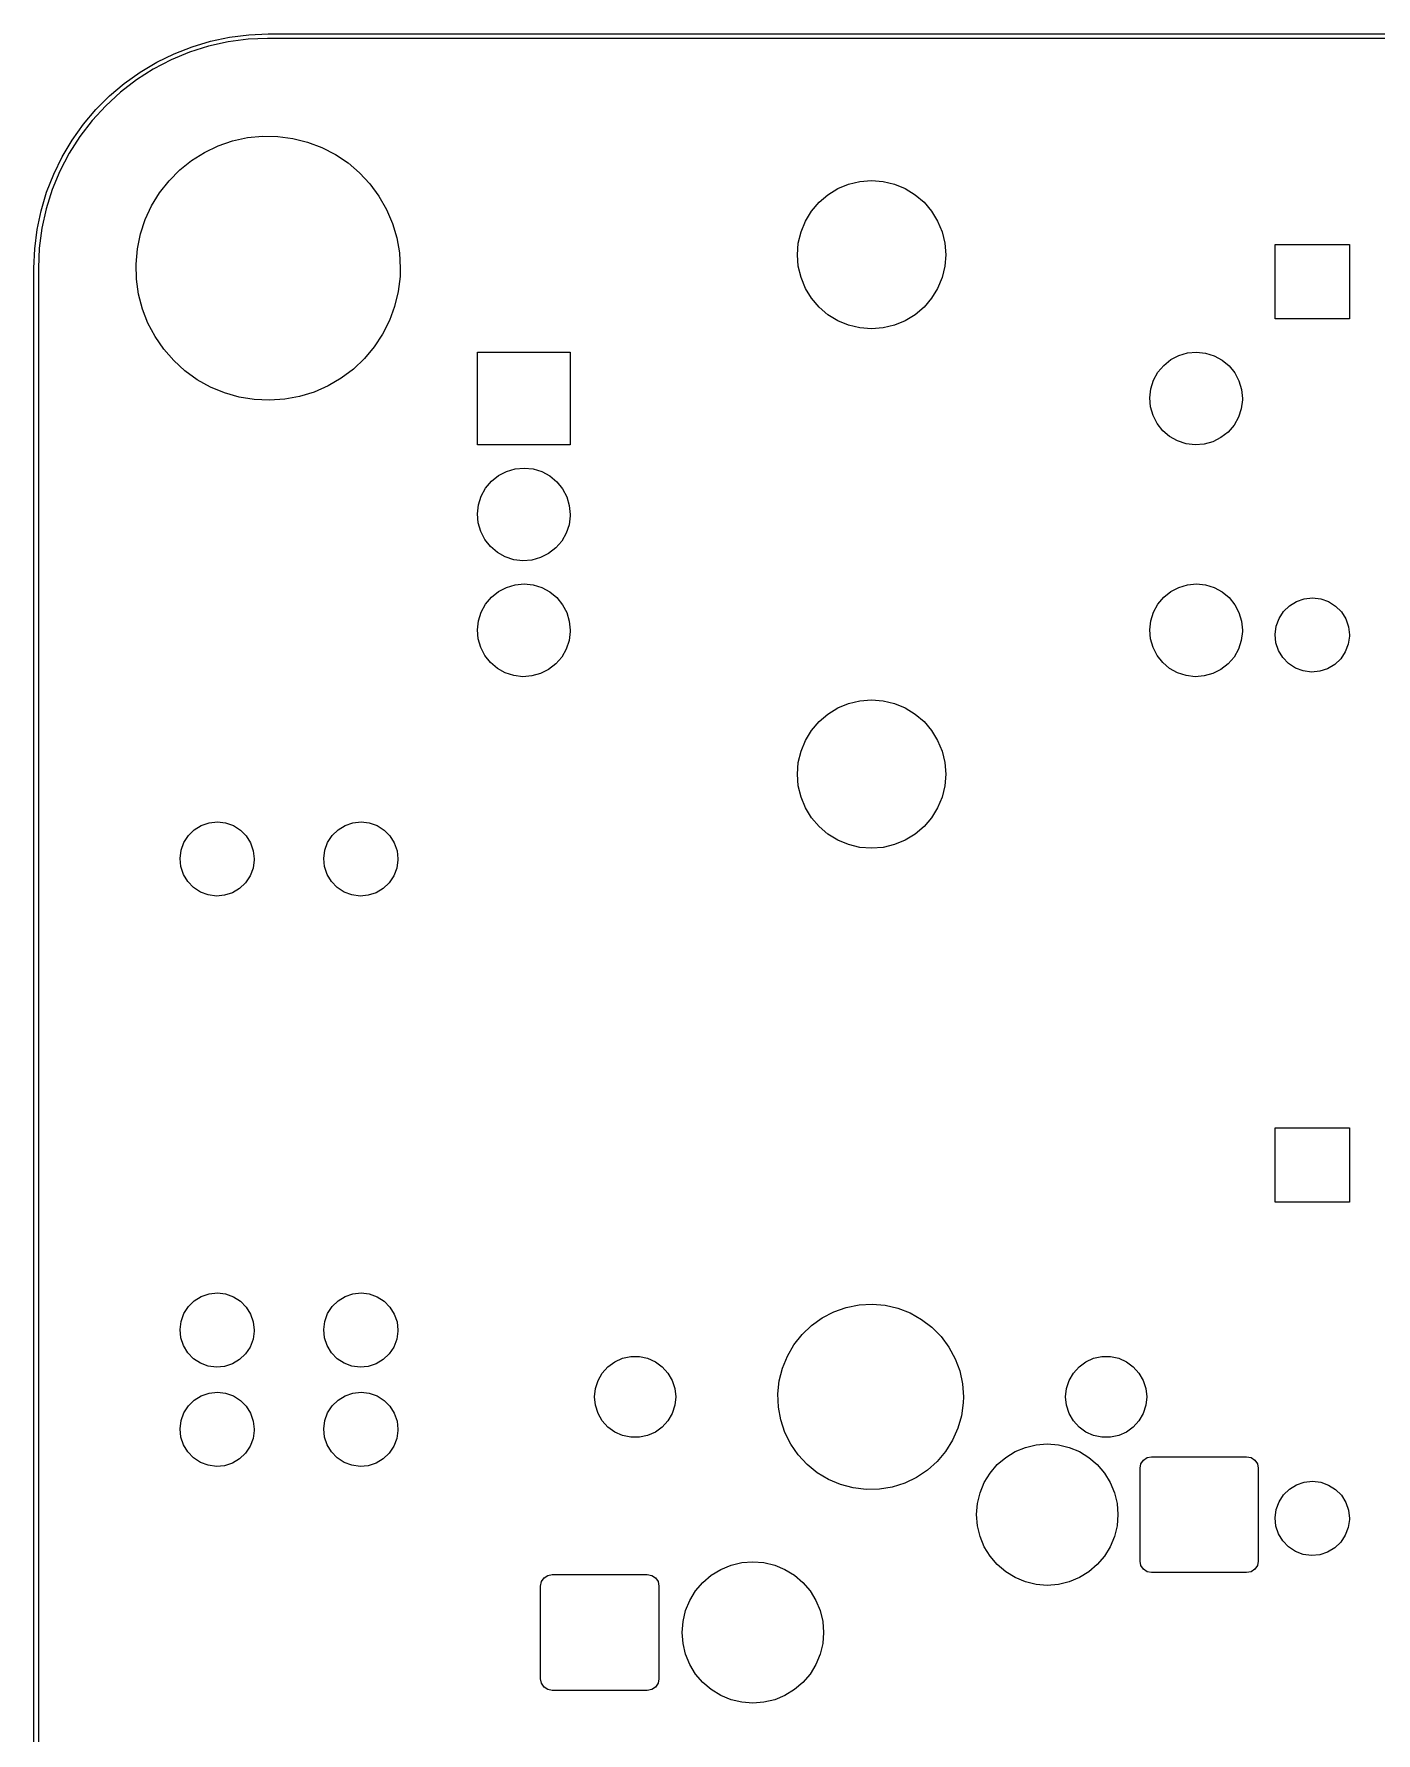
# Model space of a CAD drawing. Extents: x 64 to 386, y -179 to -50.
# Drawn here: x 63.99 to 92.94, y -87.1 to -50.46 of the extents above; entities that cross this region are included whole.
import ezdxf

# ---------------------------------------------------------------- set-up
doc = ezdxf.new("R2010")
doc.units = 0
doc.layers.add('BLACK', color=7, linetype='CONTINUOUS')

msp = doc.modelspace()

# ---------------------------------------------------------------- linework, layer by layer
at = {"layer": 'BLACK', "linetype": 'CONTINUOUS'}
for p, q in [((67.8003, -50.6145), (68.2088, -50.5289)), ((68.2088, -50.5289), (68.623, -50.4772)), ((69.0297, -50.5557), (68.6082, -50.5741)), ((68.623, -50.4772), (69.04, -50.46)), ((69.04, -50.56), (69.0297, -50.5557)), ((69.04, -50.46), (380.87, -50.46)), ((380.87, -50.56), (69.04, -50.56)), ((66.6365, -51.0687), (67.0114, -50.8853)), ((67.3454, -50.8541), (66.946, -51.0195)), ((67.0114, -50.8853), (67.4003, -50.7336)), ((67.7576, -50.7241), (67.3454, -50.8541)), ((67.4003, -50.7336), (67.8003, -50.6145)), ((68.1796, -50.6306), (67.7576, -50.7241)), ((68.6082, -50.5741), (68.1796, -50.6306)), ((65.9382, -51.5248), (66.2779, -51.2823)), ((66.5626, -51.2191), (66.1981, -51.4513)), ((66.2779, -51.2823), (66.6365, -51.0687)), ((66.946, -51.0195), (66.5626, -51.2191)), ((65.6197, -51.7946), (65.9382, -51.5248)), ((66.1981, -51.4513), (65.8552, -51.7145)), ((65.5365, -52.0065), (65.2445, -52.3252)), ((65.3246, -52.0897), (65.6197, -51.7946)), ((65.8552, -51.7145), (65.5365, -52.0065)), ((65.2445, -52.3252), (64.9813, -52.6681)), ((65.0548, -52.4082), (65.3246, -52.0897)), ((64.5987, -53.1065), (64.8123, -52.7479)), ((64.9813, -52.6681), (64.7491, -53.0326)), ((64.8123, -52.7479), (65.0548, -52.4082)), ((68.2736, -52.765), (68.5942, -52.6951)), ((68.5942, -52.6951), (68.9207, -52.6625)), ((68.9207, -52.6625), (69.2487, -52.6677)), ((69.2487, -52.6677), (69.574, -52.7105)), ((69.574, -52.7105), (69.8923, -52.7904)), ((64.4153, -53.4814), (64.5987, -53.1065)), ((64.7491, -53.0326), (64.5495, -53.416)), ((67.389, -53.1869), (67.667, -53.0125)), ((67.667, -53.0125), (67.9632, -52.8713)), ((67.9632, -52.8713), (68.2736, -52.765)), ((69.8923, -52.7904), (70.1992, -52.9064)), ((70.1992, -52.9064), (70.4908, -53.0569)), ((70.4908, -53.0569), (70.7631, -53.2399)), ((64.2636, -53.8703), (64.4153, -53.4814)), ((64.5495, -53.416), (64.3841, -53.8154)), ((66.9022, -53.6253), (67.133, -53.392)), ((67.133, -53.392), (67.389, -53.1869)), ((70.7631, -53.2399), (71.0126, -53.453)), ((71.0126, -53.453), (71.236, -53.6933)), ((64.3841, -53.8154), (64.2541, -54.2276)), ((66.6997, -53.8835), (66.9022, -53.6253)), ((71.236, -53.6933), (71.4302, -53.9578)), ((81.1145, -53.9256), (81.3286, -53.7944)), ((81.3286, -53.7944), (81.5606, -53.6983)), ((81.5606, -53.6983), (81.8047, -53.6397)), ((81.8047, -53.6397), (82.055, -53.62)), ((82.055, -53.62), (82.3053, -53.6397)), ((82.3053, -53.6397), (82.5494, -53.6983)), ((82.5494, -53.6983), (82.7814, -53.7944)), ((82.7814, -53.7944), (82.9955, -53.9256)), ((64.1445, -54.2703), (64.2636, -53.8703)), ((66.3901, -54.4608), (66.5283, -54.1632)), ((66.5283, -54.1632), (66.6997, -53.8835)), ((71.4302, -53.9578), (71.5928, -54.2428)), ((80.7606, -54.2795), (80.9236, -54.0886)), ((80.9236, -54.0886), (81.1145, -53.9256)), ((82.9955, -53.9256), (83.1864, -54.0886)), ((83.1864, -54.0886), (83.3494, -54.2795)), ((64.0589, -54.6788), (64.1445, -54.2703)), ((64.2541, -54.2276), (64.1606, -54.6496)), ((66.2871, -54.7724), (66.3901, -54.4608)), ((71.5928, -54.2428), (71.7215, -54.5446)), ((71.7215, -54.5446), (71.8147, -54.8592)), ((80.5333, -54.7256), (80.6294, -54.4936)), ((80.6294, -54.4936), (80.7606, -54.2795)), ((83.3494, -54.2795), (83.4806, -54.4936)), ((83.4806, -54.4936), (83.5767, -54.7256)), ((64.0072, -55.093), (64.0589, -54.6788)), ((64.1606, -54.6496), (64.1041, -55.0782)), ((66.2206, -55.0937), (66.2871, -54.7724)), ((71.8147, -54.8592), (71.8711, -55.1824)), ((80.4747, -54.9697), (80.5333, -54.7256)), ((83.5767, -54.7256), (83.6353, -54.9697)), ((63.99, -55.51), (64.0072, -55.093)), ((64.1041, -55.0782), (64.0857, -55.4997)), ((66.1914, -55.4205), (66.2206, -55.0937)), ((71.8711, -55.1824), (71.89, -55.51)), ((80.455, -55.22), (80.4747, -54.9697)), ((80.4747, -55.4703), (80.455, -55.22)), ((83.6353, -54.9697), (83.655, -55.22)), ((83.655, -55.22), (83.6353, -55.4703)), ((90.76, -56.6), (90.76, -55)), ((90.76, -55), (92.36, -55)), ((92.36, -55), (92.36, -56.6)), ((63.99, -174.26), (63.99, -55.51)), ((64.0857, -55.4997), (64.09, -55.51)), ((64.09, -55.51), (64.09, -174.26)), ((66.2, -55.7485), (66.1914, -55.4205)), ((71.8844, -55.689), (71.845, -56.0147)), ((71.89, -55.51), (71.8844, -55.689)), ((80.5333, -55.7144), (80.4747, -55.4703)), ((83.6353, -55.4703), (83.5767, -55.7144)), ((66.2462, -56.0733), (66.2, -55.7485)), ((71.845, -56.0147), (71.7684, -56.3337)), ((80.6294, -55.9464), (80.5333, -55.7144)), ((80.7606, -56.1605), (80.6294, -55.9464)), ((83.4806, -55.9464), (83.3494, -56.1605)), ((83.5767, -55.7144), (83.4806, -55.9464)), ((66.3295, -56.3907), (66.2462, -56.0733)), ((66.4487, -56.6964), (66.3295, -56.3907)), ((71.7684, -56.3337), (71.6556, -56.6419)), ((80.9236, -56.3514), (80.7606, -56.1605)), ((81.1145, -56.5144), (80.9236, -56.3514)), ((83.1864, -56.3514), (82.9955, -56.5144)), ((83.3494, -56.1605), (83.1864, -56.3514)), ((66.6022, -56.9864), (66.4487, -56.6964)), ((71.6556, -56.6419), (71.5082, -56.935)), ((81.3286, -56.6456), (81.1145, -56.5144)), ((81.5606, -56.7417), (81.3286, -56.6456)), ((81.8047, -56.8003), (81.5606, -56.7417)), ((82.5494, -56.7417), (82.3053, -56.8003)), ((82.7814, -56.6456), (82.5494, -56.7417)), ((82.9955, -56.5144), (82.7814, -56.6456)), ((92.36, -56.6), (90.76, -56.6)), ((66.7881, -57.2568), (66.6022, -56.9864)), ((71.5082, -56.935), (71.328, -57.2092)), ((82.055, -56.82), (81.8047, -56.8003)), ((82.3053, -56.8003), (82.055, -56.82)), ((67.0038, -57.504), (66.7881, -57.2568)), ((67.2464, -57.7249), (67.0038, -57.504)), ((71.1176, -57.461), (70.8796, -57.6868)), ((71.328, -57.2092), (71.1176, -57.461)), ((73.555, -59.32), (73.555, -57.32)), ((73.555, -57.32), (75.555, -57.32)), ((75.555, -57.32), (75.555, -59.32)), ((88.3553, -57.6055), (88.5074, -57.4832)), ((88.5074, -57.4832), (88.6804, -57.3928)), ((88.6804, -57.3928), (88.8676, -57.3377)), ((88.8676, -57.3377), (89.062, -57.32)), ((89.062, -57.32), (89.2561, -57.3404)), ((89.2561, -57.3404), (89.4425, -57.3981)), ((89.4425, -57.3981), (89.6142, -57.491)), ((89.6142, -57.491), (89.7646, -57.6154)), ((67.5129, -57.9163), (67.2464, -57.7249)), ((70.6172, -57.8838), (70.3339, -58.0494)), ((70.8796, -57.6868), (70.6172, -57.8838)), ((88.1359, -57.9261), (88.2299, -57.755)), ((88.2299, -57.755), (88.3553, -57.6055)), ((89.7646, -57.6154), (89.8879, -57.7666)), ((89.8879, -57.7666), (89.9795, -57.9389)), ((67.7996, -58.0759), (67.5129, -57.9163)), ((68.1027, -58.2015), (67.7996, -58.0759)), ((68.4183, -58.2914), (68.1027, -58.2015)), ((70.0334, -58.1813), (69.7198, -58.2777)), ((70.3339, -58.0494), (70.0334, -58.1813)), ((88.0551, -58.306), (88.0769, -58.1121)), ((88.0769, -58.1121), (88.1359, -57.9261)), ((89.9795, -57.9389), (90.036, -58.1258)), ((90.036, -58.1258), (90.055, -58.32)), ((68.7421, -58.3444), (68.4183, -58.2914)), ((69.0698, -58.3598), (68.7421, -58.3444)), ((69.3972, -58.3375), (69.0698, -58.3598)), ((69.7198, -58.2777), (69.3972, -58.3375)), ((88.0714, -58.5005), (88.0551, -58.306)), ((88.1252, -58.6881), (88.0714, -58.5005)), ((90.0301, -58.5415), (89.9685, -58.7267)), ((90.0546, -58.3479), (90.0301, -58.5415)), ((90.055, -58.32), (90.0546, -58.3479)), ((88.2144, -58.8617), (88.1252, -58.6881)), ((88.3357, -59.0147), (88.2144, -58.8617)), ((89.8721, -58.8964), (89.7446, -59.0442)), ((89.9685, -58.7267), (89.8721, -58.8964)), ((75.555, -59.32), (73.555, -59.32)), ((88.4843, -59.1411), (88.3357, -59.0147)), ((88.6547, -59.2364), (88.4843, -59.1411)), ((88.8403, -59.2967), (88.6547, -59.2364)), ((89.0341, -59.3198), (88.8403, -59.2967)), ((89.2286, -59.3048), (89.0341, -59.3198)), ((89.4166, -59.2523), (89.2286, -59.3048)), ((89.5908, -59.1643), (89.4166, -59.2523)), ((89.7446, -59.0442), (89.5908, -59.1643)), ((73.8553, -60.1055), (74.0074, -59.9832)), ((74.0074, -59.9832), (74.1804, -59.8928)), ((74.1804, -59.8928), (74.3676, -59.8377)), ((74.3676, -59.8377), (74.562, -59.82)), ((74.562, -59.82), (74.7561, -59.8404)), ((74.7561, -59.8404), (74.9425, -59.8981)), ((74.9425, -59.8981), (75.1142, -59.991)), ((75.1142, -59.991), (75.2646, -60.1154)), ((73.5769, -60.6121), (73.6359, -60.4261)), ((73.6359, -60.4261), (73.7299, -60.255)), ((73.7299, -60.255), (73.8553, -60.1055)), ((75.2646, -60.1154), (75.3879, -60.2666)), ((75.3879, -60.2666), (75.4795, -60.4389)), ((75.4795, -60.4389), (75.536, -60.6258)), ((73.5551, -60.806), (73.5769, -60.6121)), ((73.5714, -61.0005), (73.5551, -60.806)), ((75.536, -60.6258), (75.555, -60.82)), ((75.555, -60.82), (75.5546, -60.8479)), ((73.6252, -61.1881), (73.5714, -61.0005)), ((75.5301, -61.0415), (75.4685, -61.2267)), ((75.5546, -60.8479), (75.5301, -61.0415)), ((73.7144, -61.3617), (73.6252, -61.1881)), ((73.8357, -61.5147), (73.7144, -61.3617)), ((73.9843, -61.6411), (73.8357, -61.5147)), ((75.2446, -61.5442), (75.0908, -61.6643)), ((75.3721, -61.3964), (75.2446, -61.5442)), ((75.4685, -61.2267), (75.3721, -61.3964)), ((74.1547, -61.7364), (73.9843, -61.6411)), ((74.3403, -61.7967), (74.1547, -61.7364)), ((74.5341, -61.8198), (74.3403, -61.7967)), ((74.7286, -61.8048), (74.5341, -61.8198)), ((74.9166, -61.7523), (74.7286, -61.8048)), ((75.0908, -61.6643), (74.9166, -61.7523)), ((73.7299, -62.755), (73.8553, -62.6055)), ((73.8553, -62.6055), (74.0074, -62.4832)), ((74.0074, -62.4832), (74.1804, -62.3928)), ((74.1804, -62.3928), (74.3676, -62.3377)), ((74.3676, -62.3377), (74.562, -62.32)), ((74.562, -62.32), (74.7561, -62.3404)), ((74.7561, -62.3404), (74.9425, -62.3981)), ((74.9425, -62.3981), (75.1142, -62.491)), ((75.1142, -62.491), (75.2646, -62.6154)), ((75.2646, -62.6154), (75.3879, -62.7666)), ((88.2299, -62.755), (88.3553, -62.6055)), ((88.3553, -62.6055), (88.5074, -62.4832)), ((88.5074, -62.4832), (88.6804, -62.3928)), ((88.6804, -62.3928), (88.8676, -62.3377)), ((88.8676, -62.3377), (89.062, -62.32)), ((89.062, -62.32), (89.2561, -62.3404)), ((89.2561, -62.3404), (89.4425, -62.3981)), ((89.4425, -62.3981), (89.6142, -62.491)), ((89.6142, -62.491), (89.7646, -62.6154)), ((89.7646, -62.6154), (89.8879, -62.7666)), ((91.2194, -62.6961), (91.3882, -62.6387)), ((91.3882, -62.6387), (91.5656, -62.62)), ((91.5656, -62.62), (91.7427, -62.6411)), ((91.7427, -62.6411), (91.9107, -62.701)), ((73.5769, -63.1121), (73.6359, -62.9261)), ((73.6359, -62.9261), (73.7299, -62.755)), ((75.3879, -62.7666), (75.4795, -62.9389)), ((75.4795, -62.9389), (75.536, -63.1258)), ((88.0769, -63.1121), (88.1359, -62.9261)), ((88.1359, -62.9261), (88.2299, -62.755)), ((89.8879, -62.7666), (89.9795, -62.9389)), ((89.9795, -62.9389), (90.036, -63.1258)), ((90.8434, -63.0643), (90.94, -62.9144)), ((90.94, -62.9144), (91.0675, -62.7896)), ((91.0675, -62.7896), (91.2194, -62.6961)), ((91.9107, -62.701), (92.0613, -62.7965)), ((92.0613, -62.7965), (92.187, -62.9231)), ((92.187, -62.9231), (92.2815, -63.0743)), ((73.5551, -63.306), (73.5769, -63.1121)), ((73.5714, -63.5005), (73.5551, -63.306)), ((75.5546, -63.3479), (75.5301, -63.5415)), ((75.536, -63.1258), (75.555, -63.32)), ((75.555, -63.32), (75.5546, -63.3479)), ((88.0551, -63.306), (88.0769, -63.1121)), ((88.0714, -63.5005), (88.0551, -63.306)), ((90.0546, -63.3479), (90.0301, -63.5415)), ((90.036, -63.1258), (90.055, -63.32)), ((90.055, -63.32), (90.0546, -63.3479)), ((90.7601, -63.4088), (90.7824, -63.2319)), ((90.7824, -63.2319), (90.8434, -63.0643)), ((92.2815, -63.0743), (92.3401, -63.2428)), ((92.3401, -63.2428), (92.36, -63.42)), ((73.6252, -63.6881), (73.5714, -63.5005)), ((73.7144, -63.8617), (73.6252, -63.6881)), ((75.4685, -63.7267), (75.3721, -63.8964)), ((75.5301, -63.5415), (75.4685, -63.7267)), ((88.1252, -63.6881), (88.0714, -63.5005)), ((88.2144, -63.8617), (88.1252, -63.6881)), ((89.9685, -63.7267), (89.8721, -63.8964)), ((90.0301, -63.5415), (89.9685, -63.7267)), ((90.7775, -63.5863), (90.7601, -63.4088)), ((90.8338, -63.7556), (90.7775, -63.5863)), ((92.3349, -63.619), (92.2715, -63.7857)), ((92.3597, -63.4423), (92.3349, -63.619)), ((92.36, -63.42), (92.3597, -63.4423)), ((73.8357, -64.0147), (73.7144, -63.8617)), ((73.9843, -64.1411), (73.8357, -64.0147)), ((75.2446, -64.0442), (75.0908, -64.1643)), ((75.3721, -63.8964), (75.2446, -64.0442)), ((88.3357, -64.0147), (88.2144, -63.8617)), ((88.4843, -64.1411), (88.3357, -64.0147)), ((89.7446, -64.0442), (89.5908, -64.1643)), ((89.8721, -63.8964), (89.7446, -64.0442)), ((90.9262, -63.9081), (90.8338, -63.7556)), ((91.0501, -64.0364), (90.9262, -63.9081)), ((91.1993, -64.1341), (91.0501, -64.0364)), ((92.0437, -64.0572), (91.8905, -64.1485)), ((92.1728, -63.9342), (92.0437, -64.0572)), ((92.2715, -63.7857), (92.1728, -63.9342)), ((74.1547, -64.2364), (73.9843, -64.1411)), ((74.3403, -64.2967), (74.1547, -64.2364)), ((74.5341, -64.3198), (74.3403, -64.2967)), ((74.7286, -64.3048), (74.5341, -64.3198)), ((74.9166, -64.2523), (74.7286, -64.3048)), ((75.0908, -64.1643), (74.9166, -64.2523)), ((88.6547, -64.2364), (88.4843, -64.1411)), ((88.8403, -64.2967), (88.6547, -64.2364)), ((89.0341, -64.3198), (88.8403, -64.2967)), ((89.2286, -64.3048), (89.0341, -64.3198)), ((89.4166, -64.2523), (89.2286, -64.3048)), ((89.5908, -64.1643), (89.4166, -64.2523)), ((91.3665, -64.1962), (91.1993, -64.1341)), ((91.5432, -64.2198), (91.3665, -64.1962)), ((91.7209, -64.2037), (91.5432, -64.2198)), ((91.8905, -64.1485), (91.7209, -64.2037)), ((81.5606, -64.8983), (81.8047, -64.8397)), ((81.8047, -64.8397), (82.055, -64.82)), ((82.055, -64.82), (82.3053, -64.8397)), ((82.3053, -64.8397), (82.5494, -64.8983)), ((80.9236, -65.2886), (81.1145, -65.1256)), ((81.1145, -65.1256), (81.3286, -64.9944)), ((81.3286, -64.9944), (81.5606, -64.8983)), ((82.5494, -64.8983), (82.7814, -64.9944)), ((82.7814, -64.9944), (82.9955, -65.1256)), ((82.9955, -65.1256), (83.1864, -65.2886)), ((80.6294, -65.6936), (80.7606, -65.4795)), ((80.7606, -65.4795), (80.9236, -65.2886)), ((83.1864, -65.2886), (83.3494, -65.4795)), ((83.3494, -65.4795), (83.4806, -65.6936)), ((80.4747, -66.1697), (80.5333, -65.9256)), ((80.5333, -65.9256), (80.6294, -65.6936)), ((83.4806, -65.6936), (83.5767, -65.9256)), ((83.5767, -65.9256), (83.6353, -66.1697)), ((80.455, -66.42), (80.4747, -66.1697)), ((83.6353, -66.1697), (83.655, -66.42)), ((80.4747, -66.6703), (80.455, -66.42)), ((80.5333, -66.9144), (80.4747, -66.6703)), ((83.6353, -66.6703), (83.5767, -66.9144)), ((83.655, -66.42), (83.6353, -66.6703)), ((80.6294, -67.1464), (80.5333, -66.9144)), ((83.5767, -66.9144), (83.4806, -67.1464)), ((80.7606, -67.3605), (80.6294, -67.1464)), ((80.9236, -67.5514), (80.7606, -67.3605)), ((83.3494, -67.3605), (83.1864, -67.5514)), ((83.4806, -67.1464), (83.3494, -67.3605)), ((67.2234, -67.8943), (67.32, -67.7444)), ((67.32, -67.7444), (67.4475, -67.6196)), ((67.4475, -67.6196), (67.5994, -67.5261)), ((67.5994, -67.5261), (67.7682, -67.4687)), ((67.7682, -67.4687), (67.9456, -67.45)), ((67.9456, -67.45), (68.1227, -67.4711)), ((68.1227, -67.4711), (68.2907, -67.531)), ((68.2907, -67.531), (68.4413, -67.6265)), ((68.4413, -67.6265), (68.567, -67.7531)), ((68.567, -67.7531), (68.6615, -67.9043)), ((70.3234, -67.8943), (70.42, -67.7444)), ((70.42, -67.7444), (70.5475, -67.6196)), ((70.5475, -67.6196), (70.6994, -67.5261)), ((70.6994, -67.5261), (70.8682, -67.4687)), ((70.8682, -67.4687), (71.0456, -67.45)), ((71.0456, -67.45), (71.2227, -67.4711)), ((71.2227, -67.4711), (71.3907, -67.531)), ((71.3907, -67.531), (71.5413, -67.6265)), ((71.5413, -67.6265), (71.667, -67.7531)), ((71.667, -67.7531), (71.7615, -67.9043)), ((81.1145, -67.7144), (80.9236, -67.5514)), ((81.3286, -67.8456), (81.1145, -67.7144)), ((82.9955, -67.7144), (82.7814, -67.8456)), ((83.1864, -67.5514), (82.9955, -67.7144)), ((67.1401, -68.2388), (67.1624, -68.0619)), ((67.1624, -68.0619), (67.2234, -67.8943)), ((68.6615, -67.9043), (68.7201, -68.0728)), ((68.7201, -68.0728), (68.74, -68.25)), ((70.2401, -68.2388), (70.2624, -68.0619)), ((70.2624, -68.0619), (70.3234, -67.8943)), ((71.7615, -67.9043), (71.8201, -68.0728)), ((71.8201, -68.0728), (71.84, -68.25)), ((81.5606, -67.9417), (81.3286, -67.8456)), ((81.8047, -68.0003), (81.5606, -67.9417)), ((82.055, -68.02), (81.8047, -68.0003)), ((82.3053, -68.0003), (82.055, -68.02)), ((82.5494, -67.9417), (82.3053, -68.0003)), ((82.7814, -67.8456), (82.5494, -67.9417)), ((67.1575, -68.4163), (67.1401, -68.2388)), ((67.2138, -68.5856), (67.1575, -68.4163)), ((68.7149, -68.449), (68.6515, -68.6157)), ((68.7397, -68.2723), (68.7149, -68.449)), ((68.74, -68.25), (68.7397, -68.2723)), ((70.2575, -68.4163), (70.2401, -68.2388)), ((70.3138, -68.5856), (70.2575, -68.4163)), ((71.8149, -68.449), (71.7515, -68.6157)), ((71.8397, -68.2723), (71.8149, -68.449)), ((71.84, -68.25), (71.8397, -68.2723)), ((67.3062, -68.7381), (67.2138, -68.5856)), ((67.4301, -68.8664), (67.3062, -68.7381)), ((67.5793, -68.9641), (67.4301, -68.8664)), ((68.5528, -68.7642), (68.4237, -68.8872)), ((68.6515, -68.6157), (68.5528, -68.7642)), ((70.4062, -68.7381), (70.3138, -68.5856)), ((70.5301, -68.8664), (70.4062, -68.7381)), ((70.6793, -68.9641), (70.5301, -68.8664)), ((71.6528, -68.7642), (71.5237, -68.8872)), ((71.7515, -68.6157), (71.6528, -68.7642)), ((67.7465, -69.0262), (67.5793, -68.9641)), ((67.9232, -69.0498), (67.7465, -69.0262)), ((68.1009, -69.0337), (67.9232, -69.0498)), ((68.2705, -68.9785), (68.1009, -69.0337)), ((68.4237, -68.8872), (68.2705, -68.9785)), ((70.8465, -69.0262), (70.6793, -68.9641)), ((71.0232, -69.0498), (70.8465, -69.0262)), ((71.2009, -69.0337), (71.0232, -69.0498)), ((71.3705, -68.9785), (71.2009, -69.0337)), ((71.5237, -68.8872), (71.3705, -68.9785)), ((90.76, -75.65), (90.76, -74.05)), ((90.76, -74.05), (92.36, -74.05)), ((92.36, -74.05), (92.36, -75.65)), ((92.36, -75.65), (90.76, -75.65)), ((67.5994, -77.6861), (67.7682, -77.6287)), ((67.7682, -77.6287), (67.9456, -77.61)), ((67.9456, -77.61), (68.1227, -77.6311)), ((68.1227, -77.6311), (68.2907, -77.691)), ((70.6994, -77.6861), (70.8682, -77.6287)), ((70.8682, -77.6287), (71.0456, -77.61)), ((71.0456, -77.61), (71.2227, -77.6311)), ((71.2227, -77.6311), (71.3907, -77.691)), ((67.2234, -78.0543), (67.32, -77.9044)), ((67.32, -77.9044), (67.4475, -77.7796)), ((67.4475, -77.7796), (67.5994, -77.6861)), ((68.2907, -77.691), (68.4413, -77.7865)), ((68.4413, -77.7865), (68.567, -77.9131)), ((68.567, -77.9131), (68.6615, -78.0643)), ((70.3234, -78.0543), (70.42, -77.9044)), ((70.42, -77.9044), (70.5475, -77.7796)), ((70.5475, -77.7796), (70.6994, -77.6861)), ((71.3907, -77.691), (71.5413, -77.7865)), ((71.5413, -77.7865), (71.667, -77.9131)), ((71.667, -77.9131), (71.7615, -78.0643)), ((80.99, -78.1447), (81.2407, -78.0145)), ((81.2407, -78.0145), (81.5073, -77.9209)), ((81.5073, -77.9209), (81.7843, -77.8658)), ((81.7843, -77.8658), (82.0664, -77.8502)), ((82.0664, -77.8502), (82.3479, -77.8746)), ((82.3479, -77.8746), (82.6231, -77.9384)), ((82.6231, -77.9384), (82.8866, -78.0403)), ((82.8866, -78.0403), (83.133, -78.1784)), ((67.1401, -78.3988), (67.1624, -78.2219)), ((67.1575, -78.5763), (67.1401, -78.3988)), ((67.1624, -78.2219), (67.2234, -78.0543)), ((68.6615, -78.0643), (68.7201, -78.2328)), ((68.7201, -78.2328), (68.74, -78.41)), ((70.2401, -78.3988), (70.2624, -78.2219)), ((70.2575, -78.5763), (70.2401, -78.3988)), ((70.2624, -78.2219), (70.3234, -78.0543)), ((71.7615, -78.0643), (71.8201, -78.2328)), ((71.8201, -78.2328), (71.84, -78.41)), ((80.5557, -78.504), (80.7602, -78.309)), ((80.7602, -78.309), (80.99, -78.1447)), ((83.133, -78.1784), (83.3576, -78.3498)), ((83.3576, -78.3498), (83.5558, -78.5511)), ((67.2138, -78.7456), (67.1575, -78.5763)), ((67.3062, -78.8981), (67.2138, -78.7456)), ((68.7149, -78.609), (68.6515, -78.7757)), ((68.7397, -78.4323), (68.7149, -78.609)), ((68.74, -78.41), (68.7397, -78.4323)), ((70.3138, -78.7456), (70.2575, -78.5763)), ((70.4062, -78.8981), (70.3138, -78.7456)), ((71.8149, -78.609), (71.7515, -78.7757)), ((71.8397, -78.4323), (71.8149, -78.609)), ((71.84, -78.41), (71.8397, -78.4323)), ((80.2389, -78.9701), (80.3808, -78.7258)), ((80.3808, -78.7258), (80.5557, -78.504)), ((83.5558, -78.5511), (83.7237, -78.7783)), ((67.4301, -79.0264), (67.3062, -78.8981)), ((67.5793, -79.1241), (67.4301, -79.0264)), ((67.7465, -79.1862), (67.5793, -79.1241)), ((68.2705, -79.1385), (68.1009, -79.1937)), ((68.4237, -79.0472), (68.2705, -79.1385)), ((68.5528, -78.9242), (68.4237, -79.0472)), ((68.6515, -78.7757), (68.5528, -78.9242)), ((70.5301, -79.0264), (70.4062, -78.8981)), ((70.6793, -79.1241), (70.5301, -79.0264)), ((70.8465, -79.1862), (70.6793, -79.1241)), ((71.3705, -79.1385), (71.2009, -79.1937)), ((71.5237, -79.0472), (71.3705, -79.1385)), ((71.6528, -78.9242), (71.5237, -79.0472)), ((71.7515, -78.7757), (71.6528, -78.9242)), ((76.3695, -79.1997), (76.5175, -79.0922)), ((76.5175, -79.0922), (76.6846, -79.0178)), ((76.6846, -79.0178), (76.8635, -78.9798)), ((76.8635, -78.9798), (77.0465, -78.9798)), ((77.0465, -78.9798), (77.2254, -79.0178)), ((77.2254, -79.0178), (77.3925, -79.0922)), ((77.3925, -79.0922), (77.5405, -79.1997)), ((80.1329, -79.232), (80.2389, -78.9701)), ((83.7237, -78.7783), (83.8578, -79.027)), ((83.8578, -79.027), (83.9556, -79.292)), ((86.5295, -79.1997), (86.6775, -79.0922)), ((86.6775, -79.0922), (86.8446, -79.0178)), ((86.8446, -79.0178), (87.0235, -78.9798)), ((87.0235, -78.9798), (87.2065, -78.9798)), ((87.2065, -78.9798), (87.3854, -79.0178)), ((87.3854, -79.0178), (87.5525, -79.0922)), ((87.5525, -79.0922), (87.7005, -79.1997)), ((67.9232, -79.2098), (67.7465, -79.1862)), ((68.1009, -79.1937), (67.9232, -79.2098)), ((71.0232, -79.2098), (70.8465, -79.1862)), ((71.2009, -79.1937), (71.0232, -79.2098)), ((76.0991, -79.6681), (76.1556, -79.4941)), ((76.1556, -79.4941), (76.2471, -79.3357)), ((76.2471, -79.3357), (76.3695, -79.1997)), ((77.5405, -79.1997), (77.6629, -79.3357)), ((77.6629, -79.3357), (77.7544, -79.4941)), ((77.7544, -79.4941), (77.8109, -79.6681)), ((80.036, -79.7872), (80.0648, -79.5061)), ((80.0648, -79.5061), (80.1329, -79.232)), ((83.9556, -79.292), (84.015, -79.5682)), ((86.2591, -79.6681), (86.3156, -79.4941)), ((86.3156, -79.4941), (86.4071, -79.3357)), ((86.4071, -79.3357), (86.5295, -79.1997)), ((87.7005, -79.1997), (87.8229, -79.3357)), ((87.8229, -79.3357), (87.9144, -79.4941)), ((87.9144, -79.4941), (87.9709, -79.6681)), ((67.4475, -79.9196), (67.5994, -79.8261)), ((67.5994, -79.8261), (67.7682, -79.7687)), ((67.7682, -79.7687), (67.9456, -79.75)), ((67.9456, -79.75), (68.1227, -79.7711)), ((68.1227, -79.7711), (68.2907, -79.831)), ((68.2907, -79.831), (68.4413, -79.9265)), ((70.5475, -79.9196), (70.6994, -79.8261)), ((70.6994, -79.8261), (70.8682, -79.7687)), ((70.8682, -79.7687), (71.0456, -79.75)), ((71.0456, -79.75), (71.2227, -79.7711)), ((71.2227, -79.7711), (71.3907, -79.831)), ((71.3907, -79.831), (71.5413, -79.9265)), ((76.08, -79.85), (76.0991, -79.6681)), ((76.0991, -80.0319), (76.08, -79.85)), ((77.8109, -79.6681), (77.83, -79.85)), ((77.83, -79.85), (77.8109, -80.0319)), ((80.0471, -80.0695), (80.036, -79.7872)), ((84.015, -79.5682), (84.035, -79.85)), ((84.035, -79.85), (84.0311, -79.9756)), ((86.24, -79.85), (86.2591, -79.6681)), ((86.2591, -80.0319), (86.24, -79.85)), ((87.9709, -79.6681), (87.99, -79.85)), ((87.99, -79.85), (87.9709, -80.0319)), ((67.1624, -80.3619), (67.2234, -80.1943)), ((67.2234, -80.1943), (67.32, -80.0444)), ((67.32, -80.0444), (67.4475, -79.9196)), ((68.4413, -79.9265), (68.567, -80.0531)), ((68.567, -80.0531), (68.6615, -80.2043)), ((68.6615, -80.2043), (68.7201, -80.3728)), ((70.2624, -80.3619), (70.3234, -80.1943)), ((70.3234, -80.1943), (70.42, -80.0444)), ((70.42, -80.0444), (70.5475, -79.9196)), ((71.5413, -79.9265), (71.667, -80.0531)), ((71.667, -80.0531), (71.7615, -80.2043)), ((71.7615, -80.2043), (71.8201, -80.3728)), ((76.1556, -80.2059), (76.0991, -80.0319)), ((76.2471, -80.3643), (76.1556, -80.2059)), ((77.7544, -80.2059), (77.6629, -80.3643)), ((77.8109, -80.0319), (77.7544, -80.2059)), ((80.0978, -80.3474), (80.0471, -80.0695)), ((84.0311, -79.9756), (83.9934, -80.2556)), ((86.3156, -80.2059), (86.2591, -80.0319)), ((86.4071, -80.3643), (86.3156, -80.2059)), ((87.9144, -80.2059), (87.8229, -80.3643)), ((87.9709, -80.0319), (87.9144, -80.2059)), ((67.1401, -80.5388), (67.1624, -80.3619)), ((67.1575, -80.7163), (67.1401, -80.5388)), ((68.7397, -80.5723), (68.7149, -80.749)), ((68.7201, -80.3728), (68.74, -80.55)), ((68.74, -80.55), (68.7397, -80.5723)), ((70.2401, -80.5388), (70.2624, -80.3619)), ((70.2575, -80.7163), (70.2401, -80.5388)), ((71.8397, -80.5723), (71.8149, -80.749)), ((71.8201, -80.3728), (71.84, -80.55)), ((71.84, -80.55), (71.8397, -80.5723)), ((76.3695, -80.5003), (76.2471, -80.3643)), ((76.5175, -80.6078), (76.3695, -80.5003)), ((77.5405, -80.5003), (77.3925, -80.6078)), ((77.6629, -80.3643), (77.5405, -80.5003)), ((80.1872, -80.6154), (80.0978, -80.3474)), ((83.9168, -80.5275), (83.8025, -80.7859)), ((83.9934, -80.2556), (83.9168, -80.5275)), ((86.5295, -80.5003), (86.4071, -80.3643)), ((86.6775, -80.6078), (86.5295, -80.5003)), ((87.7005, -80.5003), (87.5525, -80.6078)), ((87.8229, -80.3643), (87.7005, -80.5003)), ((67.2138, -80.8856), (67.1575, -80.7163)), ((67.3062, -81.0381), (67.2138, -80.8856)), ((68.6515, -80.9157), (68.5528, -81.0642)), ((68.7149, -80.749), (68.6515, -80.9157)), ((70.3138, -80.8856), (70.2575, -80.7163)), ((70.4062, -81.0381), (70.3138, -80.8856)), ((71.7515, -80.9157), (71.6528, -81.0642)), ((71.8149, -80.749), (71.7515, -80.9157)), ((76.6846, -80.6822), (76.5175, -80.6078)), ((76.8635, -80.7202), (76.6846, -80.6822)), ((77.0465, -80.7202), (76.8635, -80.7202)), ((77.2254, -80.6822), (77.0465, -80.7202)), ((77.3925, -80.6078), (77.2254, -80.6822)), ((80.3135, -80.8681), (80.1872, -80.6154)), ((80.4741, -81.1005), (80.3135, -80.8681)), ((83.8025, -80.7859), (83.653, -81.0256)), ((85.1527, -81.0312), (85.3737, -80.9396)), ((85.3737, -80.9396), (85.6064, -80.8838)), ((85.6064, -80.8838), (85.845, -80.865)), ((85.845, -80.865), (86.0836, -80.8838)), ((86.0836, -80.8838), (86.3163, -80.9396)), ((86.3163, -80.9396), (86.5373, -81.0312)), ((86.8446, -80.6822), (86.6775, -80.6078)), ((87.0235, -80.7202), (86.8446, -80.6822)), ((87.2065, -80.7202), (87.0235, -80.7202)), ((87.3854, -80.6822), (87.2065, -80.7202)), ((87.5525, -80.6078), (87.3854, -80.6822)), ((67.4301, -81.1664), (67.3062, -81.0381)), ((67.5793, -81.2641), (67.4301, -81.1664)), ((67.7465, -81.3262), (67.5793, -81.2641)), ((67.9232, -81.3498), (67.7465, -81.3262)), ((68.1009, -81.3337), (67.9232, -81.3498)), ((68.2705, -81.2785), (68.1009, -81.3337)), ((68.4237, -81.1872), (68.2705, -81.2785)), ((68.5528, -81.0642), (68.4237, -81.1872)), ((70.5301, -81.1664), (70.4062, -81.0381)), ((70.6793, -81.2641), (70.5301, -81.1664)), ((70.8465, -81.3262), (70.6793, -81.2641)), ((71.0232, -81.3498), (70.8465, -81.3262)), ((71.2009, -81.3337), (71.0232, -81.3498)), ((71.3705, -81.2785), (71.2009, -81.3337)), ((71.5237, -81.1872), (71.3705, -81.2785)), ((71.6528, -81.0642), (71.5237, -81.1872)), ((80.6659, -81.3079), (80.4741, -81.1005)), ((80.885, -81.4863), (80.6659, -81.3079)), ((83.4713, -81.2418), (83.2608, -81.4303)), ((83.653, -81.0256), (83.4713, -81.2418)), ((84.6112, -81.4936), (84.7667, -81.3117)), ((84.7667, -81.3117), (84.9486, -81.1562)), ((84.9486, -81.1562), (85.1527, -81.0312)), ((86.5373, -81.0312), (86.7414, -81.1562)), ((86.7414, -81.1562), (86.9233, -81.3117)), ((86.9233, -81.3117), (87.0788, -81.4936)), ((87.845, -81.39), (87.864, -81.2943)), ((87.864, -81.2943), (87.9182, -81.2132)), ((87.9182, -81.2132), (87.9993, -81.159)), ((87.9993, -81.159), (88.095, -81.14)), ((88.095, -81.14), (90.145, -81.14)), ((90.145, -81.14), (90.2407, -81.159)), ((90.2407, -81.159), (90.3218, -81.2132)), ((90.3218, -81.2132), (90.376, -81.2943)), ((90.376, -81.2943), (90.395, -81.39)), ((81.127, -81.632), (80.885, -81.4863)), ((81.3872, -81.7422), (81.127, -81.632)), ((83.0259, -81.5873), (82.7712, -81.7096)), ((83.2608, -81.4303), (83.0259, -81.5873)), ((84.3946, -81.9187), (84.4862, -81.6977)), ((84.4862, -81.6977), (84.6112, -81.4936)), ((87.0788, -81.4936), (87.2038, -81.6977)), ((87.2038, -81.6977), (87.2954, -81.9187)), ((87.845, -83.39), (87.845, -81.39)), ((90.395, -81.39), (90.395, -83.39)), ((91.2194, -81.7461), (91.3882, -81.6887)), ((91.3882, -81.6887), (91.5656, -81.67)), ((91.5656, -81.67), (91.7427, -81.6911)), ((91.7427, -81.6911), (91.9107, -81.751)), ((81.6602, -81.8146), (81.3872, -81.7422)), ((81.9408, -81.8478), (81.6602, -81.8146)), ((82.2232, -81.8411), (81.9408, -81.8478)), ((82.5019, -81.7947), (82.2232, -81.8411)), ((82.7712, -81.7096), (82.5019, -81.7947)), ((84.3388, -82.1514), (84.3946, -81.9187)), ((87.2954, -81.9187), (87.3512, -82.1514)), ((90.8434, -82.1143), (90.94, -81.9644)), ((90.94, -81.9644), (91.0675, -81.8396)), ((91.0675, -81.8396), (91.2194, -81.7461)), ((91.9107, -81.751), (92.0613, -81.8465)), ((92.0613, -81.8465), (92.187, -81.9731)), ((92.187, -81.9731), (92.2815, -82.1243)), ((84.32, -82.39), (84.3388, -82.1514)), ((84.3388, -82.6286), (84.32, -82.39)), ((87.3512, -82.1514), (87.37, -82.39)), ((87.37, -82.39), (87.3512, -82.6286)), ((90.7601, -82.4588), (90.7824, -82.2819)), ((90.7824, -82.2819), (90.8434, -82.1143)), ((92.2815, -82.1243), (92.3401, -82.2928)), ((92.3401, -82.2928), (92.36, -82.47)), ((84.3946, -82.8613), (84.3388, -82.6286)), ((87.3512, -82.6286), (87.2954, -82.8613)), ((90.7775, -82.6363), (90.7601, -82.4588)), ((90.8338, -82.8056), (90.7775, -82.6363)), ((92.3349, -82.669), (92.2715, -82.8357)), ((92.3597, -82.4923), (92.3349, -82.669)), ((92.36, -82.47), (92.3597, -82.4923)), ((84.4862, -83.0823), (84.3946, -82.8613)), ((84.6112, -83.2864), (84.4862, -83.0823)), ((87.2038, -83.0823), (87.0788, -83.2864)), ((87.2954, -82.8613), (87.2038, -83.0823)), ((90.9262, -82.9581), (90.8338, -82.8056)), ((91.0501, -83.0864), (90.9262, -82.9581)), ((91.1993, -83.1841), (91.0501, -83.0864)), ((92.0437, -83.1072), (91.8905, -83.1985)), ((92.1728, -82.9842), (92.0437, -83.1072)), ((92.2715, -82.8357), (92.1728, -82.9842)), ((78.8027, -83.5712), (79.0237, -83.4796)), ((79.0237, -83.4796), (79.2564, -83.4238)), ((79.2564, -83.4238), (79.495, -83.405)), ((79.495, -83.405), (79.7336, -83.4238)), ((79.7336, -83.4238), (79.9663, -83.4796)), ((79.9663, -83.4796), (80.1873, -83.5712)), ((84.7667, -83.4683), (84.6112, -83.2864)), ((84.9486, -83.6238), (84.7667, -83.4683)), ((86.9233, -83.4683), (86.7414, -83.6238)), ((87.0788, -83.2864), (86.9233, -83.4683)), ((87.864, -83.4857), (87.845, -83.39)), ((87.9182, -83.5668), (87.864, -83.4857)), ((90.376, -83.4857), (90.3218, -83.5668)), ((90.395, -83.39), (90.376, -83.4857)), ((91.3665, -83.2462), (91.1993, -83.1841)), ((91.5432, -83.2698), (91.3665, -83.2462)), ((91.7209, -83.2537), (91.5432, -83.2698)), ((91.8905, -83.1985), (91.7209, -83.2537)), ((74.918, -83.93), (74.937, -83.8343)), ((74.937, -83.8343), (74.9912, -83.7532)), ((74.9912, -83.7532), (75.0723, -83.699)), ((75.0723, -83.699), (75.168, -83.68)), ((75.168, -83.68), (77.218, -83.68)), ((77.218, -83.68), (77.3137, -83.699)), ((77.3137, -83.699), (77.3948, -83.7532)), ((77.3948, -83.7532), (77.449, -83.8343)), ((77.449, -83.8343), (77.468, -83.93)), ((78.2612, -84.0336), (78.4167, -83.8517)), ((78.4167, -83.8517), (78.5986, -83.6962)), ((78.5986, -83.6962), (78.8027, -83.5712)), ((80.1873, -83.5712), (80.3914, -83.6962)), ((80.3914, -83.6962), (80.5733, -83.8517)), ((80.5733, -83.8517), (80.7288, -84.0336)), ((85.1527, -83.7488), (84.9486, -83.6238)), ((85.3737, -83.8404), (85.1527, -83.7488)), ((85.6064, -83.8962), (85.3737, -83.8404)), ((85.845, -83.915), (85.6064, -83.8962)), ((86.0836, -83.8962), (85.845, -83.915)), ((86.3163, -83.8404), (86.0836, -83.8962)), ((86.5373, -83.7488), (86.3163, -83.8404)), ((86.7414, -83.6238), (86.5373, -83.7488)), ((87.9993, -83.621), (87.9182, -83.5668)), ((88.095, -83.64), (87.9993, -83.621)), ((90.145, -83.64), (88.095, -83.64)), ((90.2407, -83.621), (90.145, -83.64)), ((90.3218, -83.5668), (90.2407, -83.621)), ((74.918, -85.93), (74.918, -83.93)), ((77.468, -83.93), (77.468, -85.93)), ((78.0446, -84.4587), (78.1362, -84.2377)), ((78.1362, -84.2377), (78.2612, -84.0336)), ((80.7288, -84.0336), (80.8538, -84.2377)), ((80.8538, -84.2377), (80.9454, -84.4587)), ((77.9888, -84.6914), (78.0446, -84.4587)), ((80.9454, -84.4587), (81.0012, -84.6914)), ((77.97, -84.93), (77.9888, -84.6914)), ((77.9888, -85.1686), (77.97, -84.93)), ((81.0012, -84.6914), (81.02, -84.93)), ((81.02, -84.93), (81.0012, -85.1686)), ((78.0446, -85.4013), (77.9888, -85.1686)), ((81.0012, -85.1686), (80.9454, -85.4013)), ((78.1362, -85.6223), (78.0446, -85.4013)), ((78.2612, -85.8264), (78.1362, -85.6223)), ((80.8538, -85.6223), (80.7288, -85.8264)), ((80.9454, -85.4013), (80.8538, -85.6223)), ((74.937, -86.0257), (74.918, -85.93)), ((74.9912, -86.1068), (74.937, -86.0257)), ((77.449, -86.0257), (77.3948, -86.1068)), ((77.468, -85.93), (77.449, -86.0257)), ((78.4167, -86.0083), (78.2612, -85.8264)), ((78.5986, -86.1638), (78.4167, -86.0083)), ((80.5733, -86.0083), (80.3914, -86.1638)), ((80.7288, -85.8264), (80.5733, -86.0083)), ((75.0723, -86.161), (74.9912, -86.1068)), ((75.168, -86.18), (75.0723, -86.161)), ((77.218, -86.18), (75.168, -86.18)), ((77.3137, -86.161), (77.218, -86.18)), ((77.3948, -86.1068), (77.3137, -86.161)), ((78.8027, -86.2888), (78.5986, -86.1638)), ((79.0237, -86.3804), (78.8027, -86.2888)), ((79.2564, -86.4362), (79.0237, -86.3804)), ((79.495, -86.455), (79.2564, -86.4362)), ((79.7336, -86.4362), (79.495, -86.455)), ((79.9663, -86.3804), (79.7336, -86.4362)), ((80.1873, -86.2888), (79.9663, -86.3804)), ((80.3914, -86.1638), (80.1873, -86.2888))]:
    msp.add_line(p, q, dxfattribs=at)

doc.saveas('drawing.dxf')
